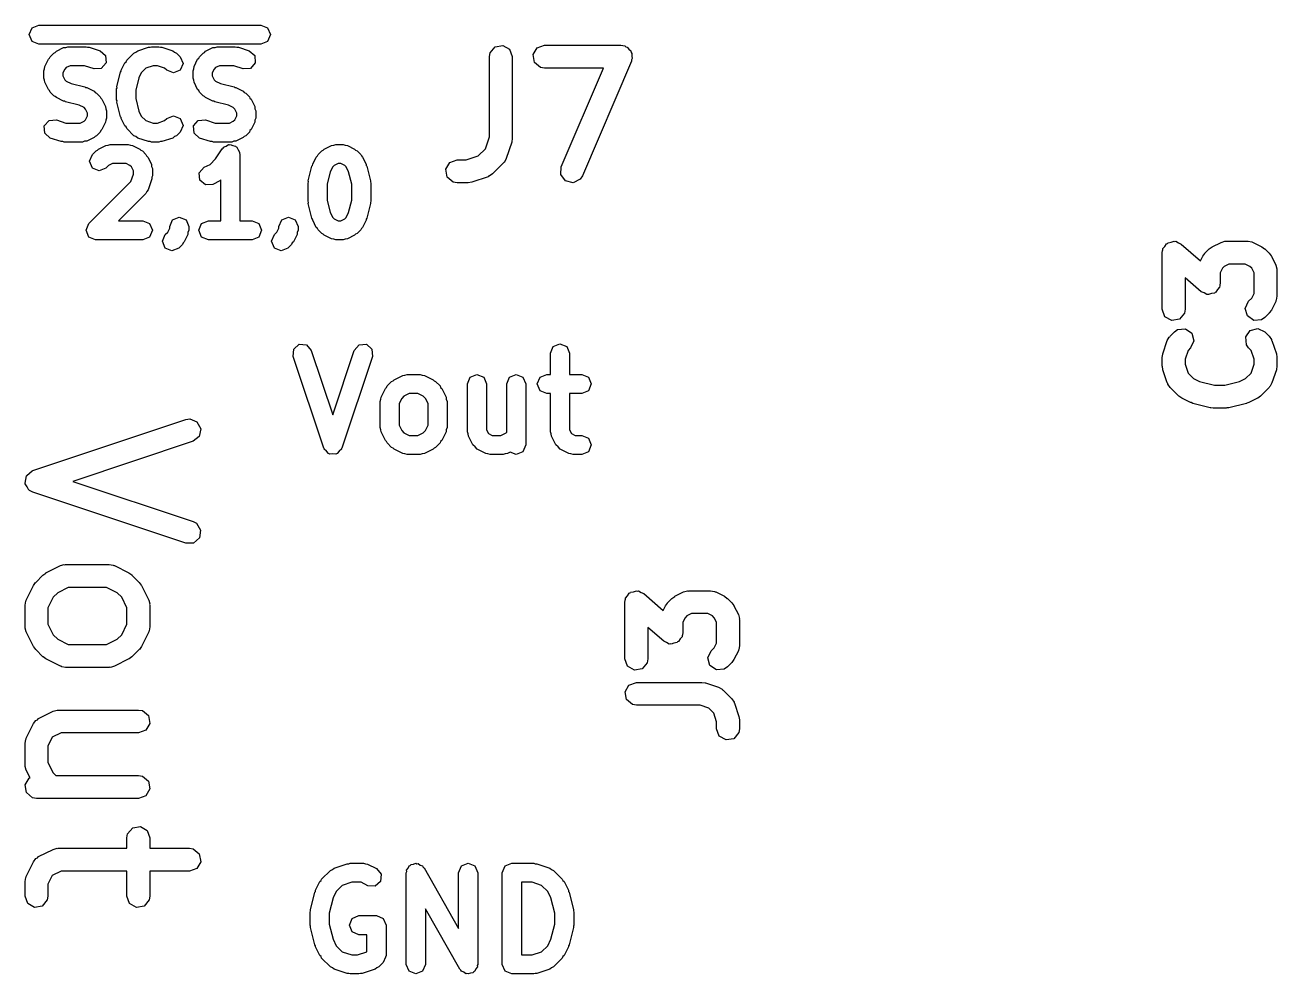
# Model space of a CAD drawing. Extents: x 83.3 to 116.7, y -116.7 to -83.4.
# Drawn here: x 83.27 to 91.46, y -109.03 to -102.82 of the extents above; entities that cross this region are included whole.
import ezdxf

# ---------------------------------------------------------------- set-up
doc = ezdxf.new("R2010")
doc.units = 0
doc.layers.add('BLACK', color=7, linetype='CONTINUOUS')

msp = doc.modelspace()

# ---------------------------------------------------------------- linework, layer by layer
at = {"layer": 'BLACK', "linetype": 'CONTINUOUS'}
for p, q in [((83.3, -102.885), (83.3183, -102.841)), ((83.3183, -102.841), (83.3625, -102.822)), ((83.3625, -102.822), (84.8149, -102.822)), ((84.8149, -102.822), (84.8591, -102.841)), ((84.8591, -102.841), (84.8774, -102.885)), ((83.3183, -102.929), (83.3, -102.885)), ((83.3625, -102.947), (83.3183, -102.929)), ((84.8591, -102.929), (84.8149, -102.947)), ((84.8774, -102.885), (84.8591, -102.929)), ((84.8149, -102.947), (83.3625, -102.947)), ((83.4374, -103.03), (83.4612, -103.006)), ((83.4612, -103.006), (83.4707, -103.002)), ((83.4707, -103.002), (83.4774, -102.994)), ((83.4774, -102.994), (83.525, -102.97)), ((83.525, -102.97), (83.5395, -102.969)), ((83.5395, -102.969), (83.553, -102.964)), ((83.553, -102.964), (83.672, -102.964)), ((83.672, -102.964), (83.6815, -102.968)), ((83.6815, -102.968), (83.6918, -102.967)), ((83.6918, -102.967), (83.7632, -102.991)), ((83.7632, -102.991), (83.7994, -103.022)), ((83.9374, -103.053), (83.985, -103.006)), ((83.985, -103.006), (83.9984, -103)), ((83.9984, -103), (84.0094, -102.991)), ((84.0094, -102.991), (84.0808, -102.967)), ((84.0808, -102.967), (84.0911, -102.968)), ((84.0911, -102.968), (84.1006, -102.964)), ((84.1006, -102.964), (84.1482, -102.964)), ((84.1482, -102.964), (84.1577, -102.968)), ((84.1577, -102.968), (84.168, -102.967)), ((84.168, -102.967), (84.2394, -102.991)), ((84.2394, -102.991), (84.2504, -103)), ((84.2504, -103), (84.2638, -103.006)), ((84.2638, -103.006), (84.2876, -103.03)), ((84.4135, -103.03), (84.4374, -103.006)), ((84.4374, -103.006), (84.4469, -103.002)), ((84.4469, -103.002), (84.4536, -102.994)), ((84.4536, -102.994), (84.5012, -102.97)), ((84.5012, -102.97), (84.5157, -102.969)), ((84.5157, -102.969), (84.5292, -102.964)), ((84.5292, -102.964), (84.6482, -102.964)), ((84.6482, -102.964), (84.6577, -102.968)), ((84.6577, -102.968), (84.668, -102.967)), ((84.668, -102.967), (84.7394, -102.991)), ((84.7394, -102.991), (84.7755, -103.022)), ((86.31, -103.029), (86.3145, -103.004)), ((86.3145, -103.004), (86.3475, -102.964)), ((86.3475, -102.964), (86.398, -102.955)), ((86.398, -102.955), (86.4425, -102.981)), ((86.4425, -102.981), (86.46, -103.029)), ((86.5969, -103.016), (86.6225, -102.972)), ((86.6058, -103.067), (86.5969, -103.016)), ((86.6225, -102.972), (86.6707, -102.954)), ((86.6707, -102.954), (87.1707, -102.954)), ((87.1707, -102.954), (87.1964, -102.959)), ((87.1964, -102.959), (87.2032, -102.965)), ((87.2032, -102.965), (87.2118, -102.967)), ((87.2118, -102.967), (87.2223, -102.981)), ((87.2223, -102.981), (87.2357, -102.992)), ((87.2357, -102.992), (87.2372, -103.001)), ((87.2372, -103.001), (87.2425, -103.008)), ((87.2425, -103.008), (87.2415, -103.025)), ((83.4008, -103.108), (83.4018, -103.093)), ((83.4018, -103.093), (83.4256, -103.046)), ((83.4256, -103.046), (83.4334, -103.039)), ((83.4334, -103.039), (83.4374, -103.03)), ((83.5424, -103.101), (83.5329, -103.111)), ((83.5677, -103.089), (83.5424, -103.101)), ((83.6619, -103.089), (83.5677, -103.089)), ((83.7237, -103.109), (83.6619, -103.089)), ((83.8027, -103.07), (83.7714, -103.106)), ((83.7994, -103.022), (83.8027, -103.07)), ((83.9018, -103.117), (83.9256, -103.07)), ((83.9256, -103.07), (83.9334, -103.063)), ((83.9334, -103.063), (83.9374, -103.053)), ((84.1107, -103.089), (84.0629, -103.105)), ((84.1381, -103.089), (84.1107, -103.089)), ((84.1859, -103.105), (84.1381, -103.089)), ((84.2876, -103.03), (84.306, -103.074)), ((84.306, -103.074), (84.2876, -103.118)), ((84.377, -103.108), (84.378, -103.093)), ((84.378, -103.093), (84.4018, -103.046)), ((84.4018, -103.046), (84.4096, -103.039)), ((84.4096, -103.039), (84.4135, -103.03)), ((84.5186, -103.101), (84.5091, -103.111)), ((84.5439, -103.089), (84.5186, -103.101)), ((84.6381, -103.089), (84.5439, -103.089)), ((84.6999, -103.109), (84.6381, -103.089)), ((84.7789, -103.07), (84.7476, -103.106)), ((84.7755, -103.022), (84.7789, -103.07)), ((86.31, -103.553), (86.31, -103.029)), ((86.46, -103.029), (86.46, -103.565)), ((86.6451, -103.1), (86.6058, -103.067)), ((86.6707, -103.104), (86.6451, -103.1)), ((87.2396, -103.059), (86.9182, -103.809)), ((87.2401, -103.05), (87.2396, -103.059)), ((87.2446, -103.042), (87.2401, -103.05)), ((87.2415, -103.025), (87.2446, -103.042)), ((83.3952, -103.121), (83.4008, -103.108)), ((83.3952, -103.169), (83.3952, -103.121)), ((83.4008, -103.182), (83.3952, -103.169)), ((83.4018, -103.197), (83.4008, -103.182)), ((83.5329, -103.111), (83.5202, -103.136)), ((83.5202, -103.136), (83.5202, -103.154)), ((83.5202, -103.154), (83.5329, -103.18)), ((83.5329, -103.18), (83.5424, -103.189)), ((83.7714, -103.106), (83.7237, -103.109)), ((83.8733, -103.225), (83.8971, -103.13)), ((83.8971, -103.13), (83.9013, -103.124)), ((83.9013, -103.124), (83.9018, -103.117)), ((84.0167, -103.167), (83.9964, -103.248)), ((84.0329, -103.135), (84.0167, -103.167)), ((84.0629, -103.105), (84.0329, -103.135)), ((84.1993, -103.118), (84.1859, -103.105)), ((84.2435, -103.136), (84.1993, -103.118)), ((84.2876, -103.118), (84.2435, -103.136)), ((84.3714, -103.121), (84.377, -103.108)), ((84.3714, -103.169), (84.3714, -103.121)), ((84.377, -103.182), (84.3714, -103.169)), ((84.378, -103.197), (84.377, -103.182)), ((84.5091, -103.111), (84.4964, -103.136)), ((84.4964, -103.136), (84.4964, -103.154)), ((84.4964, -103.154), (84.5091, -103.18)), ((84.5091, -103.18), (84.5186, -103.189)), ((84.7476, -103.106), (84.6999, -103.109)), ((87.057, -103.104), (86.6707, -103.104)), ((86.7803, -103.75), (87.057, -103.104)), ((83.4256, -103.245), (83.4018, -103.197)), ((83.4334, -103.251), (83.4256, -103.245)), ((83.4374, -103.261), (83.4334, -103.251)), ((83.4612, -103.285), (83.4374, -103.261)), ((83.5424, -103.189), (83.5748, -103.205)), ((83.5748, -103.205), (83.6634, -103.227)), ((83.6634, -103.227), (83.6691, -103.232)), ((83.6691, -103.232), (83.6762, -103.232)), ((83.6762, -103.232), (83.7238, -103.256)), ((83.7238, -103.256), (83.7305, -103.264)), ((83.7305, -103.264), (83.74, -103.268)), ((83.8714, -103.24), (83.8745, -103.233)), ((83.8714, -103.312), (83.8714, -103.24)), ((83.8745, -103.233), (83.8733, -103.225)), ((83.9964, -103.248), (83.9964, -103.304)), ((84.4018, -103.245), (84.378, -103.197)), ((84.4096, -103.251), (84.4018, -103.245)), ((84.4135, -103.261), (84.4096, -103.251)), ((84.4374, -103.285), (84.4135, -103.261)), ((84.5186, -103.189), (84.551, -103.205)), ((84.551, -103.205), (84.6396, -103.227)), ((84.6396, -103.227), (84.6453, -103.232)), ((84.6453, -103.232), (84.6524, -103.232)), ((84.6524, -103.232), (84.7, -103.256)), ((84.7, -103.256), (84.7067, -103.264)), ((84.7067, -103.264), (84.7162, -103.268)), ((83.4707, -103.289), (83.4612, -103.285)), ((83.4774, -103.296), (83.4707, -103.289)), ((83.525, -103.32), (83.4774, -103.296)), ((83.5321, -103.321), (83.525, -103.32)), ((83.5378, -103.325), (83.5321, -103.321)), ((83.6264, -103.347), (83.5378, -103.325)), ((83.6588, -103.363), (83.6264, -103.347)), ((83.74, -103.268), (83.7638, -103.292)), ((83.7638, -103.292), (83.7678, -103.301)), ((83.7678, -103.301), (83.7755, -103.308)), ((83.7755, -103.308), (83.7994, -103.355)), ((83.8745, -103.319), (83.8714, -103.312)), ((83.8733, -103.327), (83.8745, -103.319)), ((83.8971, -103.422), (83.8733, -103.327)), ((83.9964, -103.304), (84.0167, -103.385)), ((84.4469, -103.289), (84.4374, -103.285)), ((84.4536, -103.296), (84.4469, -103.289)), ((84.5012, -103.32), (84.4536, -103.296)), ((84.5083, -103.321), (84.5012, -103.32)), ((84.514, -103.325), (84.5083, -103.321)), ((84.6026, -103.347), (84.514, -103.325)), ((84.635, -103.363), (84.6026, -103.347)), ((84.7162, -103.268), (84.74, -103.292)), ((84.74, -103.292), (84.744, -103.301)), ((84.744, -103.301), (84.7517, -103.308)), ((84.7517, -103.308), (84.7755, -103.355)), ((83.6683, -103.373), (83.6588, -103.363)), ((83.681, -103.398), (83.6683, -103.373)), ((83.6683, -103.442), (83.681, -103.416)), ((83.681, -103.416), (83.681, -103.398)), ((83.7994, -103.355), (83.8004, -103.37)), ((83.8004, -103.37), (83.806, -103.383)), ((83.806, -103.383), (83.806, -103.431)), ((83.9013, -103.428), (83.8971, -103.422)), ((83.9018, -103.435), (83.9013, -103.428)), ((84.0167, -103.385), (84.0329, -103.418)), ((84.0329, -103.418), (84.0629, -103.448)), ((84.1993, -103.434), (84.2435, -103.416)), ((84.2435, -103.416), (84.2876, -103.434)), ((84.6445, -103.373), (84.635, -103.363)), ((84.6571, -103.398), (84.6445, -103.373)), ((84.6445, -103.442), (84.6571, -103.416)), ((84.6571, -103.416), (84.6571, -103.398)), ((84.7755, -103.355), (84.7766, -103.37)), ((84.7766, -103.37), (84.7821, -103.383)), ((84.7821, -103.383), (84.7821, -103.431)), ((83.3984, -103.483), (83.4298, -103.446)), ((83.4018, -103.53), (83.3984, -103.483)), ((83.4298, -103.446), (83.4775, -103.443)), ((83.4775, -103.443), (83.5393, -103.464)), ((83.5393, -103.464), (83.6335, -103.464)), ((83.6335, -103.464), (83.6588, -103.451)), ((83.6588, -103.451), (83.6683, -103.442)), ((83.7755, -103.507), (83.7678, -103.513)), ((83.7994, -103.459), (83.7755, -103.507)), ((83.8004, -103.444), (83.7994, -103.459)), ((83.806, -103.431), (83.8004, -103.444)), ((83.9256, -103.483), (83.9018, -103.435)), ((83.9334, -103.489), (83.9256, -103.483)), ((83.9374, -103.499), (83.9334, -103.489)), ((83.985, -103.547), (83.9374, -103.499)), ((84.0629, -103.448), (84.1107, -103.464)), ((84.1107, -103.464), (84.1381, -103.464)), ((84.1381, -103.464), (84.1859, -103.448)), ((84.1859, -103.448), (84.1993, -103.434)), ((84.2876, -103.434), (84.306, -103.479)), ((84.306, -103.479), (84.2876, -103.523)), ((84.3746, -103.483), (84.406, -103.446)), ((84.378, -103.53), (84.3746, -103.483)), ((84.406, -103.446), (84.4537, -103.443)), ((84.4537, -103.443), (84.5155, -103.464)), ((84.5155, -103.464), (84.6097, -103.464)), ((84.6097, -103.464), (84.635, -103.451)), ((84.635, -103.451), (84.6445, -103.442)), ((84.7517, -103.507), (84.744, -103.513)), ((84.7755, -103.459), (84.7517, -103.507)), ((84.7766, -103.444), (84.7755, -103.459)), ((84.7821, -103.431), (84.7766, -103.444)), ((83.438, -103.562), (83.4018, -103.53)), ((83.5094, -103.585), (83.438, -103.562)), ((83.5197, -103.585), (83.5094, -103.585)), ((83.5292, -103.589), (83.5197, -103.585)), ((83.6482, -103.589), (83.5292, -103.589)), ((83.6617, -103.583), (83.6482, -103.589)), ((83.6762, -103.582), (83.6617, -103.583)), ((83.7238, -103.558), (83.6762, -103.582)), ((83.7305, -103.551), (83.7238, -103.558)), ((83.74, -103.547), (83.7305, -103.551)), ((83.7638, -103.523), (83.74, -103.547)), ((83.7678, -103.513), (83.7638, -103.523)), ((83.9984, -103.552), (83.985, -103.547)), ((84.0094, -103.562), (83.9984, -103.552)), ((84.0808, -103.585), (84.0094, -103.562)), ((84.0911, -103.585), (84.0808, -103.585)), ((84.1006, -103.589), (84.0911, -103.585)), ((84.1482, -103.589), (84.1006, -103.589)), ((84.1577, -103.585), (84.1482, -103.589)), ((84.168, -103.585), (84.1577, -103.585)), ((84.2394, -103.562), (84.168, -103.585)), ((84.2504, -103.552), (84.2394, -103.562)), ((84.2638, -103.547), (84.2504, -103.552)), ((84.2876, -103.523), (84.2638, -103.547)), ((84.4142, -103.562), (84.378, -103.53)), ((84.4856, -103.585), (84.4142, -103.562)), ((84.4959, -103.585), (84.4856, -103.585)), ((84.5054, -103.589), (84.4959, -103.585)), ((84.6244, -103.589), (84.5054, -103.589)), ((84.6378, -103.583), (84.6244, -103.589)), ((84.6524, -103.582), (84.6378, -103.583)), ((84.7, -103.558), (84.6524, -103.582)), ((84.7067, -103.551), (84.7, -103.558)), ((84.7162, -103.547), (84.7067, -103.551)), ((84.74, -103.523), (84.7162, -103.547)), ((84.744, -103.513), (84.74, -103.523)), ((86.2837, -103.632), (86.31, -103.553)), ((86.4562, -103.589), (86.4204, -103.696)), ((86.46, -103.565), (86.4561, -103.587)), ((86.4561, -103.587), (86.4562, -103.589)), ((83.6952, -103.714), (83.7135, -103.67)), ((83.7135, -103.67), (83.7374, -103.646)), ((83.7374, -103.646), (83.7469, -103.642)), ((83.7469, -103.642), (83.7536, -103.634)), ((83.7536, -103.634), (83.8012, -103.61)), ((83.8012, -103.61), (83.8157, -103.609)), ((83.8157, -103.609), (83.8292, -103.604)), ((83.8292, -103.604), (83.9482, -103.604)), ((83.9482, -103.604), (83.9617, -103.609)), ((83.9617, -103.609), (83.9762, -103.61)), ((83.9762, -103.61), (84.0238, -103.634)), ((84.0238, -103.634), (84.0305, -103.642)), ((84.0305, -103.642), (84.04, -103.646)), ((84.04, -103.646), (84.0638, -103.67)), ((84.0638, -103.67), (84.0678, -103.679)), ((84.5187, -103.698), (84.5629, -103.632)), ((84.5629, -103.632), (84.5682, -103.628)), ((84.5682, -103.628), (84.5707, -103.622)), ((84.5707, -103.622), (84.5875, -103.615)), ((84.5875, -103.615), (84.6026, -103.605)), ((84.6026, -103.605), (84.6089, -103.606)), ((84.6089, -103.606), (84.6149, -103.604)), ((84.6149, -103.604), (84.6317, -103.611)), ((84.6317, -103.611), (84.6495, -103.614)), ((84.6495, -103.614), (84.6531, -103.62)), ((84.6531, -103.62), (84.6591, -103.622)), ((84.6591, -103.622), (84.666, -103.639)), ((84.666, -103.639), (84.6762, -103.654)), ((84.6762, -103.654), (84.6749, -103.66)), ((84.6749, -103.66), (84.6774, -103.666)), ((84.6774, -103.666), (84.6774, -104.104)), ((85.1858, -103.679), (85.1897, -103.67)), ((85.1897, -103.67), (85.2135, -103.646)), ((85.2135, -103.646), (85.223, -103.642)), ((85.223, -103.642), (85.2298, -103.634)), ((85.2298, -103.634), (85.2774, -103.61)), ((85.2774, -103.61), (85.2919, -103.609)), ((85.2919, -103.609), (85.3054, -103.604)), ((85.3054, -103.604), (85.353, -103.604)), ((85.353, -103.604), (85.3664, -103.609)), ((85.3664, -103.609), (85.3809, -103.61)), ((85.3809, -103.61), (85.4285, -103.634)), ((85.4285, -103.634), (85.4353, -103.642)), ((85.4353, -103.642), (85.4448, -103.646)), ((85.4448, -103.646), (85.4686, -103.67)), ((85.4686, -103.67), (85.4725, -103.679)), ((86.2373, -103.678), (86.2837, -103.632)), ((83.7135, -103.758), (83.6952, -103.714)), ((83.8186, -103.741), (83.8019, -103.758)), ((83.8439, -103.729), (83.8186, -103.741)), ((83.9335, -103.729), (83.8439, -103.729)), ((83.9588, -103.741), (83.9335, -103.729)), ((83.9683, -103.751), (83.9588, -103.741)), ((83.981, -103.776), (83.9683, -103.751)), ((84.0678, -103.679), (84.0755, -103.686)), ((84.0755, -103.686), (84.0994, -103.733)), ((84.0994, -103.733), (84.1004, -103.748)), ((84.1004, -103.748), (84.106, -103.761)), ((84.4127, -103.789), (84.4441, -103.753)), ((84.4441, -103.753), (84.4826, -103.734)), ((84.4826, -103.734), (84.5187, -103.698)), ((85.1257, -103.842), (85.1495, -103.746)), ((85.1495, -103.746), (85.1537, -103.741)), ((85.1537, -103.741), (85.1542, -103.733)), ((85.1542, -103.733), (85.178, -103.686)), ((85.178, -103.686), (85.1858, -103.679)), ((85.2853, -103.751), (85.2691, -103.783)), ((85.2948, -103.741), (85.2853, -103.751)), ((85.3201, -103.729), (85.2948, -103.741)), ((85.3382, -103.729), (85.3201, -103.729)), ((85.3636, -103.741), (85.3382, -103.729)), ((85.373, -103.751), (85.3636, -103.741)), ((85.3892, -103.783), (85.373, -103.751)), ((85.4725, -103.679), (85.4803, -103.686)), ((85.4803, -103.686), (85.5041, -103.733)), ((85.5041, -103.733), (85.5046, -103.741)), ((85.5046, -103.741), (85.5088, -103.746)), ((85.5088, -103.746), (85.5327, -103.842)), ((86.0254, -103.766), (86.0511, -103.722)), ((86.0511, -103.722), (86.0993, -103.704)), ((86.0993, -103.704), (86.1585, -103.704)), ((86.1585, -103.704), (86.2373, -103.678)), ((86.4023, -103.725), (86.3309, -103.797)), ((86.4042, -103.721), (86.4023, -103.725)), ((86.408, -103.719), (86.4042, -103.721)), ((86.4204, -103.696), (86.408, -103.719)), ((86.7775, -103.801), (86.7803, -103.75)), ((83.7577, -103.776), (83.7135, -103.758)), ((83.8019, -103.758), (83.7577, -103.776)), ((83.965, -103.847), (83.981, -103.799)), ((83.981, -103.799), (83.981, -103.776)), ((84.1027, -103.829), (84.0789, -103.9)), ((84.106, -103.809), (84.102, -103.819)), ((84.102, -103.819), (84.1027, -103.829)), ((84.106, -103.761), (84.106, -103.809)), ((84.4161, -103.837), (84.4127, -103.789)), ((84.4523, -103.868), (84.4161, -103.837)), ((84.5524, -103.836), (84.5476, -103.841)), ((84.5524, -104.104), (84.5524, -103.836)), ((85.2691, -103.783), (85.2488, -103.864)), ((85.4095, -103.864), (85.3892, -103.783)), ((86.0343, -103.817), (86.0254, -103.766)), ((86.0736, -103.85), (86.0343, -103.817)), ((86.3016, -103.815), (86.1944, -103.85)), ((86.3051, -103.812), (86.3016, -103.815)), ((86.3096, -103.812), (86.3051, -103.812)), ((86.3309, -103.797), (86.3096, -103.812)), ((86.8082, -103.842), (86.7775, -103.801)), ((86.904, -103.831), (86.8582, -103.854)), ((86.9182, -103.809), (86.904, -103.831)), ((83.6897, -104.122), (83.965, -103.847)), ((84.0694, -103.911), (84.0638, -103.925)), ((84.0789, -103.9), (84.0694, -103.911)), ((84.5, -103.865), (84.4523, -103.868)), ((84.5476, -103.841), (84.5, -103.865)), ((85.1238, -103.857), (85.1268, -103.849)), ((85.1238, -103.976), (85.1238, -103.857)), ((85.1268, -103.849), (85.1257, -103.842)), ((85.2488, -103.864), (85.2488, -103.968)), ((85.4095, -103.968), (85.4095, -103.864)), ((85.5327, -103.842), (85.5315, -103.849)), ((85.5315, -103.849), (85.5345, -103.857)), ((85.5345, -103.857), (85.5345, -103.976)), ((86.0993, -103.854), (86.0736, -103.85)), ((86.1707, -103.854), (86.0993, -103.854)), ((86.1723, -103.854), (86.1707, -103.854)), ((86.1944, -103.85), (86.1723, -103.854)), ((86.8582, -103.854), (86.8082, -103.842)), ((84.0638, -103.925), (83.8848, -104.104)), ((85.1268, -103.983), (85.1238, -103.976)), ((85.1257, -103.991), (85.1268, -103.983)), ((85.1495, -104.086), (85.1257, -103.991)), ((85.2488, -103.968), (85.2691, -104.049)), ((85.3892, -104.049), (85.4095, -103.968)), ((85.5327, -103.991), (85.5088, -104.086)), ((85.5345, -103.976), (85.5315, -103.983)), ((85.5315, -103.983), (85.5327, -103.991)), ((84.2374, -104.098), (84.2815, -104.08)), ((84.2815, -104.08), (84.3257, -104.098)), ((84.9516, -104.098), (84.9958, -104.08)), ((84.9958, -104.08), (85.04, -104.098)), ((85.2691, -104.049), (85.2853, -104.082)), ((85.2853, -104.082), (85.2948, -104.091)), ((85.3636, -104.091), (85.373, -104.082)), ((85.373, -104.082), (85.3892, -104.049)), ((83.6714, -104.166), (83.6897, -104.122)), ((83.6897, -104.21), (83.6714, -104.166)), ((83.8848, -104.104), (84.0435, -104.104)), ((84.0435, -104.104), (84.0876, -104.122)), ((84.0876, -104.122), (84.106, -104.166)), ((84.106, -104.166), (84.0876, -104.21)), ((84.2064, -104.177), (84.219, -104.151)), ((84.219, -104.142), (84.2374, -104.098)), ((84.219, -104.151), (84.219, -104.142)), ((84.3257, -104.098), (84.344, -104.142)), ((84.344, -104.166), (84.3385, -104.18)), ((84.344, -104.142), (84.344, -104.166)), ((84.4095, -104.166), (84.4278, -104.122)), ((84.4278, -104.21), (84.4095, -104.166)), ((84.4278, -104.122), (84.472, -104.104)), ((84.472, -104.104), (84.5524, -104.104)), ((84.6774, -104.104), (84.7577, -104.104)), ((84.7577, -104.104), (84.8019, -104.122)), ((84.8019, -104.122), (84.8202, -104.166)), ((84.8202, -104.166), (84.8019, -104.21)), ((84.9207, -104.177), (84.9333, -104.151)), ((84.9333, -104.142), (84.9516, -104.098)), ((84.9333, -104.151), (84.9333, -104.142)), ((85.04, -104.098), (85.0583, -104.142)), ((85.0583, -104.166), (85.0528, -104.18)), ((85.0583, -104.142), (85.0583, -104.166)), ((85.1537, -104.092), (85.1495, -104.086)), ((85.1542, -104.099), (85.1537, -104.092)), ((85.178, -104.147), (85.1542, -104.099)), ((85.1858, -104.153), (85.178, -104.147)), ((85.1897, -104.163), (85.1858, -104.153)), ((85.2135, -104.187), (85.1897, -104.163)), ((85.2948, -104.091), (85.3201, -104.104)), ((85.3201, -104.104), (85.3382, -104.104)), ((85.3382, -104.104), (85.3636, -104.091)), ((85.4686, -104.163), (85.4448, -104.187)), ((85.4725, -104.153), (85.4686, -104.163)), ((85.4803, -104.147), (85.4725, -104.153)), ((85.5041, -104.099), (85.4803, -104.147)), ((85.5046, -104.092), (85.5041, -104.099)), ((85.5088, -104.086), (85.5046, -104.092)), ((83.7339, -104.229), (83.6897, -104.21)), ((84.0435, -104.229), (83.7339, -104.229)), ((84.0876, -104.21), (84.0435, -104.229)), ((84.1714, -104.238), (84.1897, -104.193)), ((84.1897, -104.282), (84.1714, -104.238)), ((84.1897, -104.193), (84.2064, -104.177)), ((84.3059, -104.248), (84.3019, -104.258)), ((84.3136, -104.242), (84.3059, -104.248)), ((84.3374, -104.194), (84.3136, -104.242)), ((84.3385, -104.18), (84.3374, -104.194)), ((84.472, -104.229), (84.4278, -104.21)), ((84.7577, -104.229), (84.472, -104.229)), ((84.8019, -104.21), (84.7577, -104.229)), ((84.8857, -104.238), (84.904, -104.193)), ((84.904, -104.282), (84.8857, -104.238)), ((84.904, -104.193), (84.9207, -104.177)), ((85.0202, -104.248), (85.0162, -104.258)), ((85.0279, -104.242), (85.0202, -104.248)), ((85.0517, -104.194), (85.0279, -104.242)), ((85.0528, -104.18), (85.0517, -104.194)), ((85.223, -104.191), (85.2135, -104.187)), ((85.2298, -104.198), (85.223, -104.191)), ((85.2774, -104.222), (85.2298, -104.198)), ((85.2919, -104.223), (85.2774, -104.222)), ((85.3054, -104.229), (85.2919, -104.223)), ((85.353, -104.229), (85.3054, -104.229)), ((85.3664, -104.223), (85.353, -104.229)), ((85.3809, -104.222), (85.3664, -104.223)), ((85.4285, -104.198), (85.3809, -104.222)), ((85.4353, -104.191), (85.4285, -104.198)), ((85.4448, -104.187), (85.4353, -104.191)), ((90.7454, -104.252), (90.7493, -104.247)), ((90.7493, -104.247), (90.7692, -104.244)), ((90.7692, -104.244), (90.7883, -104.237)), ((90.7883, -104.237), (90.7939, -104.239)), ((90.7939, -104.239), (90.7998, -104.238)), ((90.7998, -104.238), (90.8173, -104.248)), ((90.8173, -104.248), (90.8361, -104.256)), ((91.0389, -104.273), (91.0961, -104.245)), ((91.0961, -104.245), (91.121, -104.237)), ((91.121, -104.237), (91.1254, -104.238)), ((91.1254, -104.238), (91.1296, -104.237)), ((91.1296, -104.237), (91.2725, -104.237)), ((91.2725, -104.237), (91.2981, -104.241)), ((91.2981, -104.241), (91.3016, -104.244)), ((91.3016, -104.244), (91.306, -104.245)), ((91.306, -104.245), (91.3632, -104.273)), ((84.2339, -104.3), (84.1897, -104.282)), ((84.2781, -104.282), (84.2339, -104.3)), ((84.3019, -104.258), (84.2781, -104.282)), ((84.9482, -104.3), (84.904, -104.282)), ((84.9924, -104.282), (84.9482, -104.3)), ((85.0162, -104.258), (84.9924, -104.282)), ((90.7118, -104.312), (90.7137, -104.301)), ((90.7118, -104.683), (90.7118, -104.312)), ((90.7132, -104.297), (90.7148, -104.295)), ((90.7137, -104.301), (90.7132, -104.297)), ((90.7148, -104.295), (90.7163, -104.286)), ((90.7163, -104.286), (90.7293, -104.271)), ((90.7293, -104.271), (90.7397, -104.254)), ((90.7397, -104.254), (90.7454, -104.252)), ((90.8361, -104.256), (90.9618, -104.366)), ((90.9768, -104.336), (90.9902, -104.318)), ((90.9902, -104.318), (90.9909, -104.316)), ((90.9909, -104.316), (91.0194, -104.288)), ((91.0194, -104.288), (91.0378, -104.275)), ((91.0378, -104.275), (91.0389, -104.273)), ((91.3632, -104.273), (91.3812, -104.287)), ((91.3812, -104.287), (91.3826, -104.288)), ((91.3826, -104.288), (91.4112, -104.316)), ((91.4112, -104.316), (91.4241, -104.334)), ((90.9618, -104.366), (90.9768, -104.336)), ((91.1169, -104.402), (91.1055, -104.414)), ((91.1473, -104.387), (91.1169, -104.402)), ((91.2548, -104.387), (91.1473, -104.387)), ((91.2852, -104.402), (91.2548, -104.387)), ((91.2965, -104.414), (91.2852, -104.402)), ((91.4241, -104.334), (91.4253, -104.336)), ((91.4253, -104.336), (91.4538, -104.393)), ((91.4538, -104.393), (91.4613, -104.418)), ((90.9659, -104.568), (90.8618, -104.477)), ((90.8618, -104.477), (90.8618, -104.683)), ((91.1055, -104.414), (91.0903, -104.444)), ((91.0903, -104.444), (91.0903, -104.512)), ((91.3118, -104.444), (91.2965, -104.414)), ((91.3118, -104.58), (91.3118, -104.444)), ((91.4613, -104.418), (91.4602, -104.422)), ((91.4602, -104.422), (91.4618, -104.426)), ((91.4618, -104.426), (91.4618, -104.598)), ((90.9848, -104.576), (90.9659, -104.568)), ((91.0023, -104.586), (90.9848, -104.576)), ((91.0567, -104.572), (91.0528, -104.577)), ((91.0623, -104.57), (91.0567, -104.572)), ((91.0728, -104.553), (91.0623, -104.57)), ((91.0858, -104.538), (91.0728, -104.553)), ((91.0873, -104.529), (91.0858, -104.538)), ((91.0889, -104.527), (91.0873, -104.529)), ((91.0903, -104.512), (91.0884, -104.523)), ((91.0884, -104.523), (91.0889, -104.527)), ((91.0082, -104.585), (91.0023, -104.586)), ((91.0138, -104.587), (91.0082, -104.585)), ((91.0329, -104.58), (91.0138, -104.587)), ((91.0528, -104.577), (91.0329, -104.58)), ((91.2549, -104.677), (91.2766, -104.63)), ((91.2766, -104.63), (91.2965, -104.61)), ((91.2965, -104.61), (91.3118, -104.58)), ((91.4538, -104.631), (91.4253, -104.688)), ((91.4543, -104.627), (91.4538, -104.631)), ((91.4572, -104.623), (91.4543, -104.627)), ((91.4618, -104.598), (91.4572, -104.623)), ((90.7293, -104.732), (90.7118, -104.683)), ((90.7737, -104.757), (90.7293, -104.732)), ((90.8572, -104.709), (90.8243, -104.748)), ((90.8618, -104.683), (90.8572, -104.709)), ((91.2682, -104.726), (91.2549, -104.677)), ((91.3102, -104.756), (91.2682, -104.726)), ((91.3826, -104.736), (91.3613, -104.751)), ((91.4112, -104.708), (91.3826, -104.736)), ((91.4119, -104.706), (91.4112, -104.708)), ((91.4253, -104.688), (91.4119, -104.706)), ((90.8243, -104.748), (90.7737, -104.757)), ((90.7909, -104.83), (90.8122, -104.815)), ((90.8122, -104.815), (90.8633, -104.811)), ((90.8633, -104.811), (90.9053, -104.84)), ((91.2866, -104.822), (91.3361, -104.809)), ((91.3613, -104.751), (91.3102, -104.756)), ((91.3361, -104.809), (91.3826, -104.83)), ((90.7156, -104.974), (90.7442, -104.888)), ((90.7442, -104.888), (90.7566, -104.865)), ((90.7566, -104.865), (90.7604, -104.863)), ((90.7604, -104.863), (90.7623, -104.859)), ((90.7623, -104.859), (90.7909, -104.83)), ((90.9186, -104.89), (90.8969, -104.936)), ((90.9053, -104.84), (90.9186, -104.89)), ((91.2572, -104.864), (91.2866, -104.822)), ((91.2616, -104.915), (91.2572, -104.864)), ((91.3826, -104.83), (91.4112, -104.859)), ((91.4112, -104.859), (91.4262, -104.88)), ((91.4262, -104.88), (91.4265, -104.885)), ((91.4265, -104.885), (91.4293, -104.888)), ((91.4293, -104.888), (91.4579, -104.974)), ((85.0264, -104.991), (85.0298, -104.943)), ((85.0298, -104.943), (85.066, -104.912)), ((85.066, -104.912), (85.1137, -104.916)), ((85.1137, -104.916), (85.145, -104.952)), ((85.145, -104.952), (85.2857, -105.374)), ((85.2857, -105.374), (85.4264, -104.952)), ((85.4264, -104.952), (85.4578, -104.916)), ((85.4578, -104.916), (85.5055, -104.912)), ((85.5055, -104.912), (85.5416, -104.943)), ((85.5416, -104.943), (85.545, -104.991)), ((86.7089, -104.971), (86.7272, -104.927)), ((86.7089, -105.109), (86.7089, -104.971)), ((86.7272, -104.927), (86.7714, -104.909)), ((86.7714, -104.909), (86.8156, -104.927)), ((86.8156, -104.927), (86.8339, -104.971)), ((86.8339, -104.971), (86.8339, -105.109)), ((90.7118, -104.998), (90.7156, -104.976)), ((90.7156, -104.976), (90.7156, -104.974)), ((90.8809, -104.952), (90.8618, -105.01)), ((90.8969, -104.936), (90.8809, -104.952)), ((91.2766, -104.936), (91.2616, -104.915)), ((91.2926, -104.952), (91.2766, -104.936)), ((91.3118, -105.01), (91.2926, -104.952)), ((91.4579, -104.974), (91.4612, -104.996)), ((85.2264, -105.591), (85.0264, -104.991)), ((85.545, -104.991), (85.345, -105.591)), ((90.7118, -105.055), (90.7118, -104.998)), ((90.7123, -105.056), (90.7118, -105.055)), ((90.7156, -105.079), (90.7123, -105.056)), ((90.8618, -105.01), (90.8618, -105.043)), ((90.8618, -105.043), (90.8809, -105.1)), ((91.2926, -105.1), (91.3118, -105.043)), ((91.3118, -105.043), (91.3118, -105.01)), ((91.4618, -105.055), (91.4579, -105.077)), ((91.4612, -104.996), (91.4618, -104.998)), ((91.4618, -104.998), (91.4618, -105.055)), ((85.6796, -105.152), (85.6863, -105.144)), ((85.6863, -105.144), (85.7435, -105.116)), ((85.7435, -105.116), (85.758, -105.114)), ((85.758, -105.114), (85.7714, -105.109)), ((85.7714, -105.109), (85.8571, -105.109)), ((85.8571, -105.109), (85.8706, -105.114)), ((85.8706, -105.114), (85.8851, -105.116)), ((85.8851, -105.116), (85.9422, -105.144)), ((85.9422, -105.144), (85.949, -105.152)), ((86.1661, -105.171), (86.1844, -105.127)), ((86.1844, -105.127), (86.2286, -105.109)), ((86.2286, -105.109), (86.2728, -105.127)), ((86.2728, -105.127), (86.2911, -105.171)), ((86.4232, -105.171), (86.4415, -105.127)), ((86.4415, -105.127), (86.4857, -105.109)), ((86.4857, -105.109), (86.5299, -105.127)), ((86.5299, -105.127), (86.5482, -105.171)), ((86.6232, -105.171), (86.6415, -105.127)), ((86.6415, -105.127), (86.6857, -105.109)), ((86.6857, -105.109), (86.7089, -105.109)), ((86.8339, -105.109), (86.9143, -105.109)), ((86.9143, -105.109), (86.9585, -105.127)), ((86.9585, -105.127), (86.9768, -105.171)), ((90.7442, -105.164), (90.7156, -105.079)), ((90.8809, -105.1), (90.9169, -105.136)), ((90.9169, -105.136), (90.9558, -105.155)), ((91.2177, -105.155), (91.2566, -105.136)), ((91.2566, -105.136), (91.2926, -105.1)), ((91.4579, -105.079), (91.4293, -105.164)), ((91.4579, -105.077), (91.4579, -105.079)), ((85.6012, -105.258), (85.6298, -105.201)), ((85.6298, -105.201), (85.6376, -105.194)), ((85.6376, -105.194), (85.6415, -105.184)), ((85.6415, -105.184), (85.6701, -105.156)), ((85.6701, -105.156), (85.6796, -105.152)), ((85.949, -105.152), (85.9585, -105.156)), ((85.9585, -105.156), (85.987, -105.184)), ((85.987, -105.184), (85.991, -105.194)), ((85.991, -105.194), (85.9988, -105.201)), ((85.9988, -105.201), (86.0273, -105.258)), ((86.1661, -105.486), (86.1661, -105.171)), ((86.2911, -105.171), (86.2911, -105.471)), ((86.4232, -105.488), (86.4232, -105.171)), ((86.5482, -105.171), (86.5482, -105.571)), ((86.6415, -105.216), (86.6232, -105.171)), ((86.6857, -105.234), (86.6415, -105.216)), ((86.9585, -105.216), (86.9143, -105.234)), ((86.9768, -105.171), (86.9585, -105.216)), ((90.747, -105.168), (90.7442, -105.164)), ((90.7474, -105.172), (90.747, -105.168)), ((90.7623, -105.194), (90.7474, -105.172)), ((90.8194, -105.251), (90.7623, -105.194)), ((90.9558, -105.155), (91.0531, -105.18)), ((91.0531, -105.18), (91.1204, -105.18)), ((91.1204, -105.18), (91.2177, -105.155)), ((91.4112, -105.194), (91.3541, -105.251)), ((91.4131, -105.19), (91.4112, -105.194)), ((91.4169, -105.187), (91.4131, -105.19)), ((91.4293, -105.164), (91.4169, -105.187)), ((85.5946, -105.286), (85.6002, -105.272)), ((85.5946, -105.457), (85.5946, -105.286)), ((85.6002, -105.272), (85.6012, -105.258)), ((85.7371, -105.266), (85.7196, -105.3)), ((85.7196, -105.3), (85.7196, -105.442)), ((85.7513, -105.251), (85.7371, -105.266)), ((85.7862, -105.234), (85.7513, -105.251)), ((85.8424, -105.234), (85.7862, -105.234)), ((85.8773, -105.251), (85.8424, -105.234)), ((85.8915, -105.266), (85.8773, -105.251)), ((85.9089, -105.3), (85.8915, -105.266)), ((85.9089, -105.442), (85.9089, -105.3)), ((86.0273, -105.258), (86.0284, -105.272)), ((86.0284, -105.272), (86.0339, -105.286)), ((86.0339, -105.286), (86.0339, -105.457)), ((86.7089, -105.234), (86.6857, -105.234)), ((86.7089, -105.486), (86.7089, -105.234)), ((86.9143, -105.234), (86.8339, -105.234)), ((86.8339, -105.234), (86.8339, -105.471)), ((90.8209, -105.251), (90.8194, -105.251)), ((90.8389, -105.265), (90.8209, -105.251)), ((90.8961, -105.293), (90.8389, -105.265)), ((90.8996, -105.294), (90.8961, -105.293)), ((90.9114, -105.299), (90.8996, -105.294)), ((91.0257, -105.328), (90.9114, -105.299)), ((91.2621, -105.299), (91.1478, -105.328)), ((91.265, -105.297), (91.2621, -105.299)), ((91.2774, -105.293), (91.265, -105.297)), ((91.3346, -105.265), (91.2774, -105.293)), ((91.3357, -105.264), (91.3346, -105.265)), ((91.3541, -105.251), (91.3357, -105.264)), ((91.0292, -105.327), (91.0257, -105.328)), ((91.0439, -105.33), (91.0292, -105.327)), ((91.1296, -105.33), (91.0439, -105.33)), ((91.1329, -105.329), (91.1296, -105.33)), ((91.1478, -105.328), (91.1329, -105.329)), ((83.3239, -105.738), (84.3239, -105.405)), ((84.3239, -105.405), (84.3497, -105.401)), ((84.3497, -105.401), (84.3974, -105.42)), ((84.3974, -105.42), (84.4218, -105.465)), ((84.4218, -105.465), (84.4115, -105.515)), ((85.6002, -105.471), (85.5946, -105.457)), ((85.6012, -105.485), (85.6002, -105.471)), ((85.7196, -105.442), (85.7371, -105.477)), ((85.8915, -105.477), (85.9089, -105.442)), ((86.0284, -105.471), (86.0273, -105.485)), ((86.0339, -105.457), (86.0284, -105.471)), ((86.2911, -105.471), (86.3037, -105.496)), ((86.8339, -105.471), (86.8466, -105.496)), ((84.3713, -105.547), (83.5848, -105.81)), ((84.4115, -105.515), (84.3713, -105.547)), ((85.6298, -105.542), (85.6012, -105.485)), ((85.6376, -105.549), (85.6298, -105.542)), ((85.6415, -105.558), (85.6376, -105.549)), ((85.6701, -105.587), (85.6415, -105.558)), ((85.7371, -105.477), (85.7513, -105.491)), ((85.7513, -105.491), (85.7862, -105.509)), ((85.7862, -105.509), (85.8424, -105.509)), ((85.8424, -105.509), (85.8773, -105.491)), ((85.8773, -105.491), (85.8915, -105.477)), ((85.9871, -105.558), (85.9585, -105.587)), ((85.991, -105.549), (85.9871, -105.558)), ((85.9988, -105.542), (85.991, -105.549)), ((86.0273, -105.485), (85.9988, -105.542)), ((86.1716, -105.499), (86.1661, -105.486)), ((86.1727, -105.514), (86.1716, -105.499)), ((86.2012, -105.571), (86.1727, -105.514)), ((86.3037, -105.496), (86.329, -105.509)), ((86.329, -105.509), (86.3852, -105.509)), ((86.3852, -105.509), (86.4201, -105.491)), ((86.4201, -105.491), (86.4232, -105.488)), ((86.7145, -105.499), (86.7089, -105.486)), ((86.7155, -105.514), (86.7145, -105.499)), ((86.7441, -105.571), (86.7155, -105.514)), ((86.8466, -105.496), (86.8719, -105.509)), ((86.8719, -105.509), (86.9143, -105.509)), ((86.9143, -105.509), (86.9585, -105.527)), ((86.9585, -105.527), (86.9768, -105.571)), ((85.2295, -105.595), (85.2264, -105.591)), ((85.2298, -105.599), (85.2295, -105.595)), ((85.2448, -105.612), (85.2298, -105.599)), ((85.2578, -105.627), (85.2448, -105.612)), ((85.2624, -105.628), (85.2578, -105.627)), ((85.2659, -105.631), (85.2624, -105.628)), ((85.2857, -105.629), (85.2659, -105.631)), ((85.3055, -105.631), (85.2857, -105.629)), ((85.309, -105.628), (85.3055, -105.631)), ((85.3137, -105.627), (85.309, -105.628)), ((85.3266, -105.612), (85.3137, -105.627)), ((85.3416, -105.599), (85.3266, -105.612)), ((85.3419, -105.595), (85.3416, -105.599)), ((85.345, -105.591), (85.3419, -105.595)), ((85.6796, -105.591), (85.6701, -105.587)), ((85.6863, -105.599), (85.6796, -105.591)), ((85.7435, -105.627), (85.6863, -105.599)), ((85.758, -105.628), (85.7435, -105.627)), ((85.7714, -105.634), (85.758, -105.628)), ((85.8571, -105.634), (85.7714, -105.634)), ((85.8706, -105.628), (85.8571, -105.634)), ((85.8851, -105.627), (85.8706, -105.628)), ((85.9422, -105.599), (85.8851, -105.627)), ((85.949, -105.591), (85.9422, -105.599)), ((85.9585, -105.587), (85.949, -105.591)), ((86.2162, -105.584), (86.2012, -105.571)), ((86.2292, -105.599), (86.2162, -105.584)), ((86.2863, -105.627), (86.2292, -105.599)), ((86.3008, -105.628), (86.2863, -105.627)), ((86.3143, -105.634), (86.3008, -105.628)), ((86.4, -105.634), (86.3143, -105.634)), ((86.4134, -105.628), (86.4, -105.634)), ((86.428, -105.627), (86.4134, -105.628)), ((86.4469, -105.618), (86.428, -105.627)), ((86.4857, -105.634), (86.4469, -105.618)), ((86.5299, -105.616), (86.4857, -105.634)), ((86.5482, -105.571), (86.5299, -105.616)), ((86.7591, -105.584), (86.7441, -105.571)), ((86.772, -105.599), (86.7591, -105.584)), ((86.8292, -105.627), (86.772, -105.599)), ((86.8437, -105.628), (86.8292, -105.627)), ((86.8571, -105.634), (86.8437, -105.628)), ((86.9143, -105.634), (86.8571, -105.634)), ((86.9585, -105.616), (86.9143, -105.634)), ((86.9768, -105.571), (86.9585, -105.616)), ((83.2734, -105.821), (83.2782, -105.797)), ((83.2782, -105.797), (83.2817, -105.774)), ((83.2817, -105.774), (83.2833, -105.772)), ((83.2833, -105.772), (83.2837, -105.77)), ((83.2837, -105.77), (83.3023, -105.756)), ((83.3023, -105.756), (83.3201, -105.74)), ((83.3201, -105.74), (83.3222, -105.74)), ((83.3222, -105.74), (83.3239, -105.738)), ((83.2745, -105.822), (83.2734, -105.821)), ((83.2741, -105.825), (83.2745, -105.822)), ((83.2866, -105.845), (83.2741, -105.825)), ((83.2979, -105.866), (83.2866, -105.845)), ((83.2999, -105.866), (83.2979, -105.866)), ((83.301, -105.868), (83.2999, -105.866)), ((83.3239, -105.881), (83.301, -105.868)), ((84.3239, -106.214), (83.3239, -105.881)), ((83.5848, -105.81), (84.3713, -106.072)), ((84.3713, -106.072), (84.3942, -106.084)), ((84.3942, -106.084), (84.4211, -106.128)), ((84.4211, -106.128), (84.4136, -106.179)), ((84.3752, -106.213), (84.3239, -106.214)), ((84.4136, -106.179), (84.3752, -106.213)), ((83.4093, -106.409), (83.5046, -106.361)), ((83.5046, -106.361), (83.5295, -106.354)), ((83.5295, -106.354), (83.5339, -106.355)), ((83.5339, -106.355), (83.5381, -106.354)), ((83.5381, -106.354), (83.8238, -106.354)), ((83.8238, -106.354), (83.8495, -106.358)), ((83.8495, -106.358), (83.8529, -106.361)), ((83.8529, -106.361), (83.8573, -106.361)), ((83.8573, -106.361), (83.9526, -106.409)), ((83.3422, -106.471), (83.3898, -106.423)), ((83.3898, -106.423), (83.4082, -106.41)), ((83.4082, -106.41), (83.4093, -106.409)), ((83.9526, -106.409), (83.9706, -106.422)), ((83.9706, -106.422), (83.9721, -106.423)), ((83.9721, -106.423), (84.0197, -106.471)), ((83.2805, -106.586), (83.3282, -106.49)), ((83.3282, -106.49), (83.3415, -106.472)), ((83.3415, -106.472), (83.3422, -106.471)), ((83.4873, -106.538), (83.4569, -106.568)), ((83.5558, -106.504), (83.4873, -106.538)), ((83.8061, -106.504), (83.5558, -106.504)), ((83.8746, -106.538), (83.8061, -106.504)), ((83.905, -106.568), (83.8746, -106.538)), ((84.0197, -106.471), (84.0326, -106.489)), ((84.0326, -106.489), (84.0337, -106.49)), ((84.0337, -106.49), (84.0814, -106.586)), ((87.2244, -106.542), (87.2301, -106.54)), ((87.2301, -106.54), (87.2339, -106.535)), ((87.2339, -106.535), (87.2538, -106.532)), ((87.2538, -106.532), (87.273, -106.525)), ((87.273, -106.525), (87.2786, -106.527)), ((87.2786, -106.527), (87.2845, -106.526)), ((87.2845, -106.526), (87.302, -106.536)), ((87.302, -106.536), (87.3208, -106.544)), ((87.5236, -106.561), (87.5807, -106.533)), ((87.5807, -106.533), (87.6057, -106.525)), ((87.6057, -106.525), (87.6101, -106.527)), ((87.6101, -106.527), (87.6143, -106.525)), ((87.6143, -106.525), (87.7571, -106.525)), ((87.7571, -106.525), (87.7828, -106.53)), ((87.7828, -106.53), (87.7862, -106.532)), ((87.7862, -106.532), (87.7907, -106.533)), ((87.7907, -106.533), (87.8478, -106.561)), ((83.2726, -106.619), (83.2771, -106.593)), ((83.2726, -106.762), (83.2726, -106.619)), ((83.2771, -106.593), (83.28, -106.59)), ((83.28, -106.59), (83.2805, -106.586)), ((83.4569, -106.568), (83.4226, -106.637)), ((83.9393, -106.637), (83.905, -106.568)), ((84.0814, -106.586), (84.0888, -106.61)), ((84.0888, -106.61), (84.0878, -106.615)), ((84.0878, -106.615), (84.0893, -106.619)), ((84.0893, -106.619), (84.0893, -106.762)), ((87.1964, -106.6), (87.1984, -106.589)), ((87.1964, -106.971), (87.1964, -106.6)), ((87.1979, -106.585), (87.1995, -106.583)), ((87.1984, -106.589), (87.1979, -106.585)), ((87.1995, -106.583), (87.201, -106.574)), ((87.201, -106.574), (87.2139, -106.559)), ((87.2139, -106.559), (87.2244, -106.542)), ((87.3208, -106.544), (87.4465, -106.654)), ((87.4615, -106.624), (87.4748, -106.606)), ((87.4748, -106.606), (87.4755, -106.604)), ((87.4755, -106.604), (87.5041, -106.576)), ((87.5041, -106.576), (87.5225, -106.563)), ((87.5225, -106.563), (87.5236, -106.561)), ((87.8478, -106.561), (87.8658, -106.575)), ((87.8658, -106.575), (87.8673, -106.576)), ((87.8673, -106.576), (87.8959, -106.604)), ((87.8959, -106.604), (87.9088, -106.622)), ((87.9088, -106.622), (87.9099, -106.624)), ((83.4226, -106.637), (83.4226, -106.744)), ((83.9393, -106.744), (83.9393, -106.637)), ((87.4465, -106.654), (87.4615, -106.624)), ((87.5902, -106.702), (87.575, -106.732)), ((87.6016, -106.69), (87.5902, -106.702)), ((87.632, -106.675), (87.6016, -106.69)), ((87.7394, -106.675), (87.632, -106.675)), ((87.7699, -106.69), (87.7394, -106.675)), ((87.7812, -106.702), (87.7699, -106.69)), ((87.7964, -106.732), (87.7812, -106.702)), ((87.9099, -106.624), (87.9385, -106.681)), ((87.9385, -106.681), (87.9459, -106.706)), ((83.2742, -106.766), (83.2726, -106.762)), ((83.2731, -106.77), (83.2742, -106.766)), ((83.2805, -106.795), (83.2731, -106.77)), ((83.4226, -106.744), (83.4569, -106.813)), ((83.905, -106.813), (83.9393, -106.744)), ((84.0893, -106.762), (84.0848, -106.788)), ((87.4506, -106.856), (87.3464, -106.765)), ((87.3464, -106.765), (87.3464, -106.971)), ((87.575, -106.732), (87.575, -106.8)), ((87.7964, -106.868), (87.7964, -106.732)), ((87.9459, -106.706), (87.9449, -106.71)), ((87.9449, -106.71), (87.9464, -106.714)), ((87.9464, -106.714), (87.9464, -106.886)), ((83.3282, -106.891), (83.2805, -106.795)), ((83.4569, -106.813), (83.4873, -106.843)), ((83.4873, -106.843), (83.5558, -106.877)), ((83.8061, -106.877), (83.8746, -106.843)), ((83.8746, -106.843), (83.905, -106.813)), ((84.0814, -106.795), (84.0337, -106.891)), ((84.0819, -106.791), (84.0814, -106.795)), ((84.0848, -106.788), (84.0819, -106.791)), ((87.4695, -106.864), (87.4506, -106.856)), ((87.487, -106.874), (87.4695, -106.864)), ((87.5176, -106.868), (87.4984, -106.875)), ((87.5375, -106.865), (87.5176, -106.868)), ((87.5413, -106.86), (87.5375, -106.865)), ((87.547, -106.858), (87.5413, -106.86)), ((87.5575, -106.841), (87.547, -106.858)), ((87.5705, -106.826), (87.5575, -106.841)), ((87.572, -106.817), (87.5705, -106.826)), ((87.5736, -106.815), (87.572, -106.817)), ((87.575, -106.8), (87.573, -106.811)), ((87.573, -106.811), (87.5736, -106.815)), ((87.7812, -106.898), (87.7964, -106.868)), ((83.3293, -106.892), (83.3282, -106.891)), ((83.3422, -106.91), (83.3293, -106.892)), ((83.3898, -106.958), (83.3422, -106.91)), ((83.5558, -106.877), (83.8061, -106.877)), ((84.0197, -106.91), (83.9721, -106.958)), ((84.0204, -106.909), (84.0197, -106.91)), ((84.0337, -106.891), (84.0204, -106.909)), ((87.4929, -106.873), (87.487, -106.874)), ((87.4984, -106.875), (87.4929, -106.873)), ((87.7396, -106.965), (87.7613, -106.918)), ((87.7613, -106.918), (87.7812, -106.898)), ((87.9385, -106.919), (87.9099, -106.976)), ((87.939, -106.915), (87.9385, -106.919)), ((87.9419, -106.911), (87.939, -106.915)), ((87.9464, -106.886), (87.9419, -106.911)), ((83.3913, -106.958), (83.3898, -106.958)), ((83.4093, -106.972), (83.3913, -106.958)), ((83.5046, -107.019), (83.4093, -106.972)), ((83.509, -107.02), (83.5046, -107.019)), ((83.5124, -107.023), (83.509, -107.02)), ((83.5381, -107.027), (83.5124, -107.023)), ((83.8238, -107.027), (83.5381, -107.027)), ((83.828, -107.026), (83.8238, -107.027)), ((83.8324, -107.027), (83.828, -107.026)), ((83.8573, -107.019), (83.8324, -107.027)), ((83.9526, -106.972), (83.8573, -107.019)), ((83.9537, -106.971), (83.9526, -106.972)), ((83.9721, -106.958), (83.9537, -106.971)), ((87.214, -107.02), (87.1964, -106.971)), ((87.2584, -107.045), (87.214, -107.02)), ((87.3419, -106.997), (87.3089, -107.036)), ((87.3464, -106.971), (87.3419, -106.997)), ((87.7528, -107.014), (87.7396, -106.965)), ((87.7949, -107.044), (87.7528, -107.014)), ((87.8673, -107.024), (87.846, -107.039)), ((87.8959, -106.996), (87.8673, -107.024)), ((87.8966, -106.994), (87.8959, -106.996)), ((87.9099, -106.976), (87.8966, -106.994)), ((87.3089, -107.036), (87.2584, -107.045)), ((87.846, -107.039), (87.7949, -107.044)), ((87.1976, -107.187), (87.2232, -107.143)), ((87.2065, -107.237), (87.1976, -107.187)), ((87.2232, -107.143), (87.2714, -107.125)), ((87.2714, -107.125), (87.7, -107.125)), ((87.7, -107.125), (87.7221, -107.129)), ((87.7221, -107.129), (87.7237, -107.129)), ((87.7237, -107.129), (87.8094, -107.157)), ((87.8094, -107.157), (87.8323, -107.17)), ((87.8323, -107.17), (87.8347, -107.174)), ((87.8347, -107.174), (87.8387, -107.176)), ((87.8387, -107.176), (87.8959, -107.233)), ((87.2458, -107.27), (87.2065, -107.237)), ((87.2714, -107.275), (87.2458, -107.27)), ((87.6878, -107.275), (87.2714, -107.275)), ((87.7452, -107.294), (87.6878, -107.275)), ((87.8959, -107.233), (87.9108, -107.254)), ((87.9108, -107.254), (87.9112, -107.258)), ((87.9112, -107.258), (87.914, -107.262)), ((87.914, -107.262), (87.9426, -107.348)), ((83.3617, -107.361), (83.4569, -107.314)), ((83.4569, -107.314), (83.4819, -107.306)), ((83.4819, -107.306), (83.4863, -107.307)), ((83.4863, -107.307), (83.4905, -107.306)), ((83.4905, -107.306), (84.0143, -107.306)), ((84.0143, -107.306), (84.0399, -107.31)), ((84.0399, -107.31), (84.0792, -107.343)), ((84.0792, -107.343), (84.0881, -107.394)), ((87.7773, -107.326), (87.7452, -107.294)), ((87.7964, -107.384), (87.7773, -107.326)), ((87.9426, -107.348), (87.9459, -107.37)), ((83.2805, -107.49), (83.3282, -107.395)), ((83.3282, -107.395), (83.3437, -107.374)), ((83.3437, -107.374), (83.354, -107.37)), ((83.354, -107.37), (83.3617, -107.361)), ((84.0625, -107.438), (84.0143, -107.456)), ((84.0881, -107.394), (84.0625, -107.438)), ((87.7964, -107.429), (87.7964, -107.384)), ((87.814, -107.477), (87.7964, -107.429)), ((87.9464, -107.429), (87.9419, -107.454)), ((87.9459, -107.37), (87.9464, -107.371)), ((87.9464, -107.371), (87.9464, -107.429)), ((83.2726, -107.524), (83.2771, -107.498)), ((83.2726, -107.667), (83.2726, -107.524)), ((83.2771, -107.498), (83.28, -107.495)), ((83.28, -107.495), (83.2805, -107.49)), ((83.4511, -107.484), (83.4226, -107.542)), ((83.5082, -107.456), (83.4511, -107.484)), ((84.0143, -107.456), (83.5082, -107.456)), ((87.8584, -107.502), (87.814, -107.477)), ((87.9089, -107.494), (87.8584, -107.502)), ((87.9419, -107.454), (87.9089, -107.494)), ((83.4226, -107.542), (83.4226, -107.649)), ((83.2742, -107.671), (83.2726, -107.667)), ((83.2731, -107.675), (83.2742, -107.671)), ((83.2805, -107.7), (83.2731, -107.675)), ((83.4226, -107.649), (83.4569, -107.717)), ((83.2738, -107.796), (83.2994, -107.752)), ((83.3054, -107.75), (83.2805, -107.7)), ((83.2994, -107.752), (83.3054, -107.75)), ((83.4569, -107.717), (83.4739, -107.735)), ((83.4739, -107.735), (84.0143, -107.735)), ((84.0143, -107.735), (84.0399, -107.739)), ((84.0399, -107.739), (84.0792, -107.772)), ((83.2827, -107.847), (83.2738, -107.796)), ((83.322, -107.88), (83.2827, -107.847)), ((84.0881, -107.823), (84.0625, -107.867)), ((84.0792, -107.772), (84.0881, -107.823)), ((83.3476, -107.885), (83.322, -107.88)), ((84.0143, -107.885), (83.3476, -107.885)), ((84.0625, -107.867), (84.0143, -107.885)), ((83.9438, -108.117), (83.9768, -108.078)), ((83.9768, -108.078), (84.0273, -108.069)), ((84.0273, -108.069), (84.0717, -108.095)), ((84.0717, -108.095), (84.0893, -108.143)), ((83.9393, -108.143), (83.9438, -108.117)), ((83.9393, -108.211), (83.9393, -108.143)), ((84.0893, -108.143), (84.0893, -108.211)), ((83.3617, -108.266), (83.4569, -108.219)), ((83.4569, -108.219), (83.4819, -108.211)), ((83.4819, -108.211), (83.4863, -108.212)), ((83.4863, -108.212), (83.4905, -108.211)), ((83.4905, -108.211), (83.9393, -108.211)), ((84.0893, -108.211), (84.3476, -108.211)), ((84.3476, -108.211), (84.3733, -108.215)), ((84.3733, -108.215), (84.4126, -108.248)), ((84.4126, -108.248), (84.4215, -108.299)), ((83.2805, -108.395), (83.3282, -108.3)), ((83.3282, -108.3), (83.3437, -108.279)), ((83.3437, -108.279), (83.354, -108.274)), ((83.354, -108.274), (83.3617, -108.266)), ((84.3958, -108.343), (84.3476, -108.361)), ((84.4215, -108.299), (84.3958, -108.343)), ((85.2835, -108.35), (85.2945, -108.341)), ((85.2945, -108.341), (85.3802, -108.312)), ((85.3802, -108.312), (85.3905, -108.313)), ((85.3905, -108.313), (85.4, -108.309)), ((85.4, -108.309), (85.4857, -108.309)), ((85.4857, -108.309), (85.4992, -108.314)), ((85.4992, -108.314), (85.5137, -108.316)), ((85.5137, -108.316), (85.5708, -108.344)), ((85.7683, -108.355), (85.7782, -108.342)), ((85.7782, -108.342), (85.7844, -108.327)), ((85.7844, -108.327), (85.7923, -108.324)), ((85.7923, -108.324), (85.7976, -108.317)), ((85.7976, -108.317), (85.8136, -108.315)), ((85.8136, -108.315), (85.8286, -108.309)), ((85.8286, -108.309), (85.8365, -108.312)), ((85.8365, -108.312), (85.845, -108.311)), ((85.845, -108.311), (85.8578, -108.321)), ((85.8578, -108.321), (85.8728, -108.327)), ((85.8728, -108.327), (85.876, -108.335)), ((85.876, -108.335), (85.8828, -108.34)), ((85.8828, -108.34), (86.1089, -108.736)), ((86.1089, -108.371), (86.1272, -108.327)), ((86.1272, -108.327), (86.1714, -108.309)), ((86.1714, -108.309), (86.2156, -108.327)), ((86.2156, -108.327), (86.2339, -108.371)), ((86.3946, -108.371), (86.4129, -108.327)), ((86.4129, -108.327), (86.4571, -108.309)), ((86.4571, -108.309), (86.6, -108.309)), ((86.6, -108.309), (86.6095, -108.313)), ((86.6095, -108.313), (86.6198, -108.312)), ((86.6198, -108.312), (86.7055, -108.341)), ((86.7055, -108.341), (86.7165, -108.35)), ((83.2726, -108.429), (83.2771, -108.403)), ((83.2771, -108.403), (83.28, -108.399)), ((83.28, -108.399), (83.2805, -108.395)), ((83.4511, -108.389), (83.4226, -108.446)), ((83.5082, -108.361), (83.4511, -108.389)), ((83.9393, -108.361), (83.5082, -108.361)), ((83.9393, -108.524), (83.9393, -108.361)), ((84.3476, -108.361), (84.0893, -108.361)), ((84.0893, -108.361), (84.0893, -108.524)), ((85.2012, -108.429), (85.209, -108.422)), ((85.209, -108.422), (85.2129, -108.413)), ((85.2129, -108.413), (85.2701, -108.356)), ((85.2701, -108.356), (85.2835, -108.35)), ((85.5708, -108.344), (85.6021, -108.38)), ((85.6021, -108.38), (85.5988, -108.428)), ((85.7661, -108.371), (85.7694, -108.363)), ((85.7661, -108.971), (85.7661, -108.371)), ((85.7694, -108.363), (85.7683, -108.355)), ((86.1089, -108.736), (86.1089, -108.371)), ((86.2339, -108.371), (86.2339, -108.971)), ((86.3946, -108.971), (86.3946, -108.371)), ((86.7165, -108.35), (86.7299, -108.356)), ((86.7299, -108.356), (86.7871, -108.413)), ((86.7871, -108.413), (86.791, -108.422)), ((86.791, -108.422), (86.7988, -108.429)), ((83.2726, -108.524), (83.2726, -108.429)), ((83.4226, -108.446), (83.4226, -108.524)), ((85.1394, -108.613), (85.1679, -108.499)), ((85.1679, -108.499), (85.1722, -108.493)), ((85.1722, -108.493), (85.1727, -108.486)), ((85.1727, -108.486), (85.2012, -108.429)), ((85.3085, -108.494), (85.2875, -108.536)), ((85.348, -108.455), (85.3085, -108.494)), ((85.4101, -108.434), (85.348, -108.455)), ((85.471, -108.434), (85.4101, -108.434)), ((85.5149, -108.456), (85.471, -108.434)), ((85.5626, -108.459), (85.5149, -108.456)), ((85.5988, -108.428), (85.5626, -108.459)), ((86.5196, -108.434), (86.5196, -108.909)), ((86.5899, -108.434), (86.5196, -108.434)), ((86.652, -108.455), (86.5899, -108.434)), ((86.6915, -108.494), (86.652, -108.455)), ((86.7125, -108.536), (86.6915, -108.494)), ((86.7988, -108.429), (86.8273, -108.486)), ((86.8273, -108.486), (86.8278, -108.493)), ((86.8278, -108.493), (86.8321, -108.499)), ((86.8321, -108.499), (86.8606, -108.613)), ((83.2902, -108.572), (83.2726, -108.524)), ((83.3346, -108.598), (83.2902, -108.572)), ((83.4181, -108.549), (83.3851, -108.589)), ((83.4226, -108.524), (83.4181, -108.549)), ((83.9568, -108.572), (83.9393, -108.524)), ((84.0013, -108.598), (83.9568, -108.572)), ((84.0848, -108.549), (84.0518, -108.589)), ((84.0893, -108.524), (84.0848, -108.549)), ((85.2875, -108.536), (85.2625, -108.636)), ((86.7375, -108.636), (86.7125, -108.536)), ((83.3851, -108.589), (83.3346, -108.598)), ((84.0518, -108.589), (84.0013, -108.598)), ((85.1375, -108.629), (85.1405, -108.621)), ((85.1375, -108.714), (85.1375, -108.629)), ((85.1405, -108.621), (85.1394, -108.613)), ((85.2625, -108.636), (85.2625, -108.707)), ((85.3946, -108.714), (85.4129, -108.67)), ((85.4129, -108.67), (85.4571, -108.652)), ((85.4571, -108.652), (85.5714, -108.652)), ((85.5714, -108.652), (85.6156, -108.67)), ((85.6156, -108.67), (85.6339, -108.714)), ((86.1172, -109.002), (85.8911, -108.607)), ((85.8911, -108.607), (85.8911, -108.971)), ((86.7375, -108.707), (86.7375, -108.636)), ((86.8606, -108.613), (86.8595, -108.621)), ((86.8595, -108.621), (86.8625, -108.629)), ((86.8625, -108.629), (86.8625, -108.714)), ((85.1405, -108.722), (85.1375, -108.714)), ((85.1394, -108.729), (85.1405, -108.722)), ((85.1679, -108.844), (85.1394, -108.729)), ((85.2625, -108.707), (85.2875, -108.807)), ((85.4129, -108.758), (85.3946, -108.714)), ((85.6339, -108.714), (85.6339, -108.914)), ((86.7125, -108.807), (86.7375, -108.707)), ((86.8606, -108.729), (86.8321, -108.844)), ((86.8625, -108.714), (86.8595, -108.722)), ((86.8595, -108.722), (86.8606, -108.729)), ((85.2875, -108.807), (85.3085, -108.849)), ((85.4571, -108.777), (85.4129, -108.758)), ((85.5089, -108.777), (85.4571, -108.777)), ((85.5089, -108.888), (85.5089, -108.777)), ((86.6915, -108.849), (86.7125, -108.807)), ((85.1722, -108.849), (85.1679, -108.844)), ((85.1727, -108.857), (85.1722, -108.849)), ((85.2012, -108.914), (85.1727, -108.857)), ((85.209, -108.92), (85.2012, -108.914)), ((85.3085, -108.849), (85.348, -108.888)), ((85.348, -108.888), (85.4101, -108.909)), ((85.4101, -108.909), (85.447, -108.909)), ((85.447, -108.909), (85.5089, -108.888)), ((85.6339, -108.914), (85.63, -108.924)), ((86.5196, -108.909), (86.5899, -108.909)), ((86.5899, -108.909), (86.652, -108.888)), ((86.652, -108.888), (86.6915, -108.849)), ((86.7988, -108.914), (86.791, -108.92)), ((86.8273, -108.857), (86.7988, -108.914)), ((86.8278, -108.849), (86.8273, -108.857)), ((86.8321, -108.844), (86.8278, -108.849)), ((85.2129, -108.93), (85.209, -108.92)), ((85.2701, -108.987), (85.2129, -108.93)), ((85.2835, -108.993), (85.2701, -108.987)), ((85.2945, -109.002), (85.2835, -108.993)), ((85.5736, -108.993), (85.5626, -109.002)), ((85.5871, -108.987), (85.5736, -108.993)), ((85.6156, -108.958), (85.5871, -108.987)), ((85.63, -108.924), (85.6156, -108.958)), ((85.7844, -109.016), (85.7661, -108.971)), ((85.8911, -108.971), (85.8728, -109.016)), ((86.2317, -108.988), (86.2218, -109.001)), ((86.2339, -108.971), (86.2306, -108.979)), ((86.2306, -108.979), (86.2317, -108.988)), ((86.4129, -109.016), (86.3946, -108.971)), ((86.7165, -108.993), (86.7055, -109.002)), ((86.7299, -108.987), (86.7165, -108.993)), ((86.7871, -108.93), (86.7299, -108.987)), ((86.791, -108.92), (86.7871, -108.93)), ((85.3802, -109.031), (85.2945, -109.002)), ((85.3905, -109.03), (85.3802, -109.031)), ((85.4, -109.034), (85.3905, -109.03)), ((85.4571, -109.034), (85.4, -109.034)), ((85.4666, -109.03), (85.4571, -109.034)), ((85.4769, -109.031), (85.4666, -109.03)), ((85.5626, -109.002), (85.4769, -109.031)), ((85.8286, -109.034), (85.7844, -109.016)), ((85.8728, -109.016), (85.8286, -109.034)), ((86.1239, -109.008), (86.1172, -109.002)), ((86.1272, -109.016), (86.1239, -109.008)), ((86.1422, -109.022), (86.1272, -109.016)), ((86.155, -109.032), (86.1422, -109.022)), ((86.1635, -109.031), (86.155, -109.032)), ((86.1714, -109.034), (86.1635, -109.031)), ((86.1864, -109.028), (86.1714, -109.034)), ((86.2024, -109.026), (86.1864, -109.028)), ((86.2077, -109.019), (86.2024, -109.026)), ((86.2156, -109.016), (86.2077, -109.019)), ((86.2218, -109.001), (86.2156, -109.016)), ((86.4571, -109.034), (86.4129, -109.016)), ((86.6, -109.034), (86.4571, -109.034)), ((86.6095, -109.03), (86.6, -109.034)), ((86.6198, -109.031), (86.6095, -109.03)), ((86.7055, -109.002), (86.6198, -109.031))]:
    msp.add_line(p, q, dxfattribs=at)

doc.saveas('drawing.dxf')
